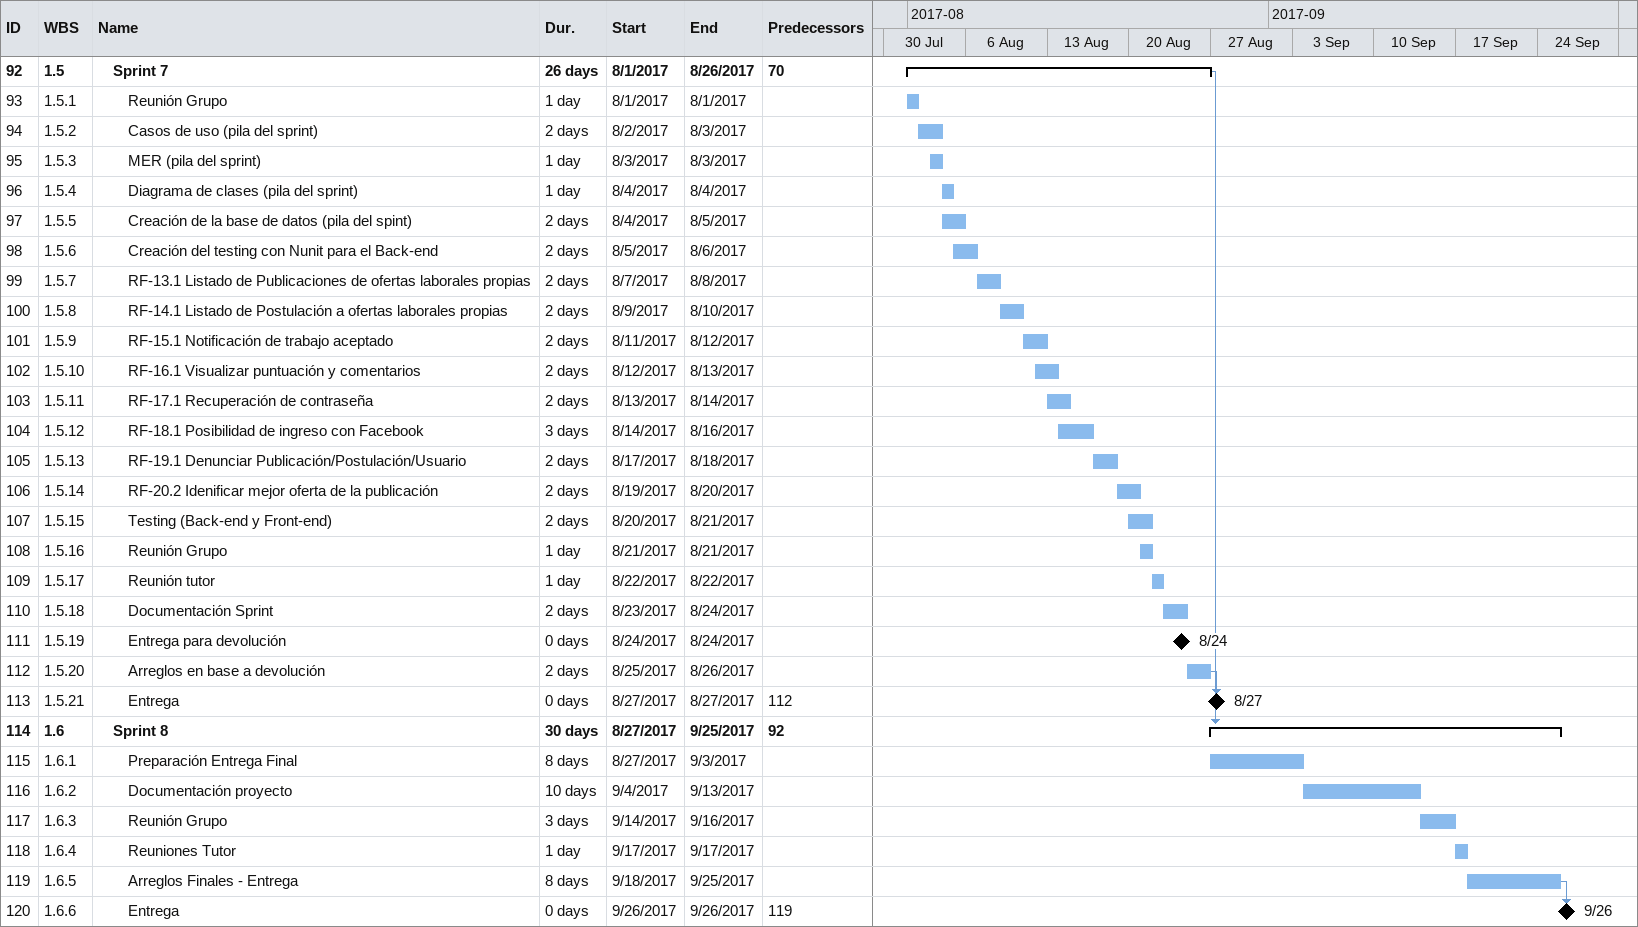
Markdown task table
| ID | WBS | Task | Duration | Start | Finish | Predecessors |
|---|---|---|---|---|---|---|
| 92 | 1.5 | **Sprint 7** | 26d | 2017-08-01 | 2017-08-26 | 70 |
| 93 | 1.5.1 | Reunión Grupo | 1d | 2017-08-01 | 2017-08-01 |  |
| 94 | 1.5.2 | Casos de uso (pila del sprint) | 2d | 2017-08-02 | 2017-08-03 |  |
| 95 | 1.5.3 | MER (pila del sprint) | 1d | 2017-08-03 | 2017-08-03 |  |
| 96 | 1.5.4 | Diagrama de clases (pila del sprint) | 1d | 2017-08-04 | 2017-08-04 |  |
| 97 | 1.5.5 | Creación de la base de datos (pila del spint) | 2d | 2017-08-04 | 2017-08-05 |  |
| 98 | 1.5.6 | Creación del testing con Nunit para el Back-end | 2d | 2017-08-05 | 2017-08-06 |  |
| 99 | 1.5.7 | RF-13.1 Listado de Publicaciones de ofertas laborales propias | 2d | 2017-08-07 | 2017-08-08 |  |
| 100 | 1.5.8 | RF-14.1 Listado de Postulación a ofertas laborales propias | 2d | 2017-08-09 | 2017-08-10 |  |
| 101 | 1.5.9 | RF-15.1 Notificación de trabajo aceptado | 2d | 2017-08-11 | 2017-08-12 |  |
| 102 | 1.5.10 | RF-16.1 Visualizar puntuación y comentarios | 2d | 2017-08-12 | 2017-08-13 |  |
| 103 | 1.5.11 | RF-17.1 Recuperación de contraseña | 2d | 2017-08-13 | 2017-08-14 |  |
| 104 | 1.5.12 | RF-18.1 Posibilidad de ingreso con Facebook | 3d | 2017-08-14 | 2017-08-16 |  |
| 105 | 1.5.13 | RF-19.1 Denunciar Publicación/Postulación/Usuario | 2d | 2017-08-17 | 2017-08-18 |  |
| 106 | 1.5.14 | RF-20.2 Idenificar mejor oferta de la publicación | 2d | 2017-08-19 | 2017-08-20 |  |
| 107 | 1.5.15 | Testing (Back-end y Front-end) | 2d | 2017-08-20 | 2017-08-21 |  |
| 108 | 1.5.16 | Reunión Grupo | 1d | 2017-08-21 | 2017-08-21 |  |
| 109 | 1.5.17 | Reunión tutor | 1d | 2017-08-22 | 2017-08-22 |  |
| 110 | 1.5.18 | Documentación Sprint | 2d | 2017-08-23 | 2017-08-24 |  |
| 111 | 1.5.19 | Entrega para devolución | 0d | 2017-08-24 | 2017-08-24 |  |
| 112 | 1.5.20 | Arreglos en base a devolución | 2d | 2017-08-25 | 2017-08-26 |  |
| 113 | 1.5.21 | Entrega | 0d | 2017-08-27 | 2017-08-27 | 112 |
| 114 | 1.6 | **Sprint 8** | 30d | 2017-08-27 | 2017-09-25 | 92 |
| 115 | 1.6.1 | Preparación Entrega Final | 8d | 2017-08-27 | 2017-09-03 |  |
| 116 | 1.6.2 | Documentación proyecto | 10d | 2017-09-04 | 2017-09-13 |  |
| 117 | 1.6.3 | Reunión Grupo | 3d | 2017-09-14 | 2017-09-16 |  |
| 118 | 1.6.4 | Reuniones Tutor | 1d | 2017-09-17 | 2017-09-17 |  |
| 119 | 1.6.5 | Arreglos Finales - Entrega | 8d | 2017-09-18 | 2017-09-25 |  |
| 120 | 1.6.6 | Entrega | 0d | 2017-09-26 | 2017-09-26 | 119 |
